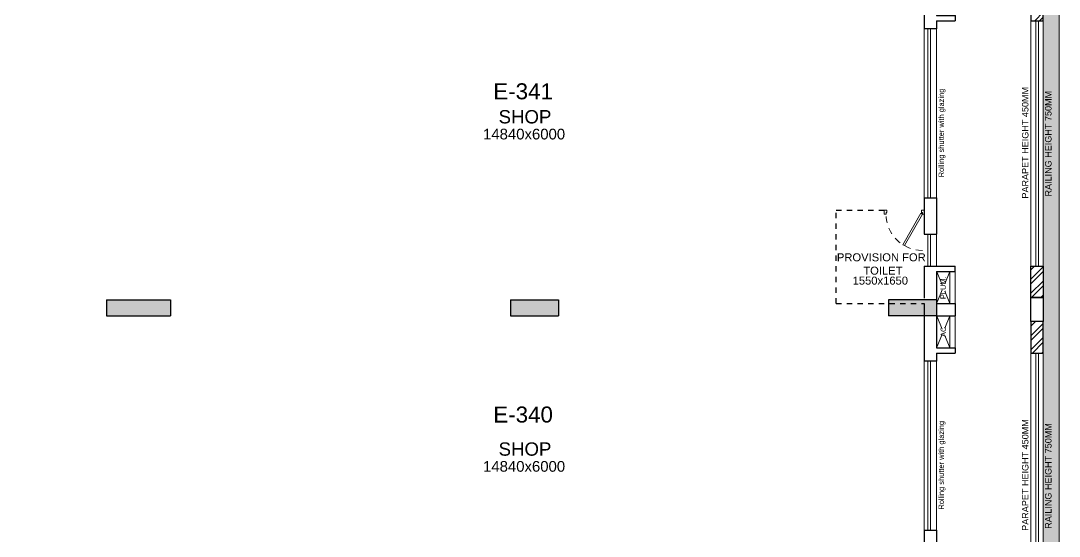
# Model space of a CAD drawing. Header units: metres. Extents: x 9819 to 10514, y 4405 to 4599.
# Drawn here: x 10438.72 to 10458.18, y 4466.11 to 4475.77 of the extents above; entities that cross this region are included whole.
import ezdxf
from ezdxf.enums import TextEntityAlignment as Align

# ---------------------------------------------------------------- set-up
doc = ezdxf.new("R2010")
doc.units = ezdxf.units.M
doc.header["$MEASUREMENT"] = 0
doc.linetypes.add('DASHED2', pattern=[0.375, 0.25, -0.125])
doc.linetypes.add('HIDDEN', pattern=[0.375, 0.25, -0.125])
doc.layers.add('A_COL. NO', color=4, linetype='Continuous')
doc.layers.add('STRU. COL.', color=1, linetype='Continuous')
for name, color, linetype, lineweight in [('A_CONC', 1, 'Continuous', 30), ('A_DOOR-WIN', 23, 'Continuous', 9), ('A_DOTTED', 8, 'HIDDEN', 0), ('A_GLAZE', 140, 'Continuous', 5), ('A_LEDGE', 252, 'Continuous', 15), ('A_SHOP NO.', 113, 'Continuous', 5), ('A_SILL 0.09', 9, 'Continuous', 9), ('A_SILL 0.25', 25, 'Continuous', 15), ('A_TEXT', 7, 'Continuous', 5), ('A_WALL', 7, 'Continuous', 30), ('A_Wall Hatch', 8, 'Continuous', 5), ('Doorline', 251, 'DASHED2', 13)]:
    doc.layers.add(name, color=color, linetype=linetype, lineweight=lineweight)
doc.layers.get('A_COL. NO').off()
doc.styles.get("Standard").update_dxf_attribs({"font": 'arial.ttf'})

# ---------------------------------------------------------------- blocks, each defined once
blk = doc.blocks.new('D 750')
at = {"layer": 'A_DOOR-WIN'}
for points in [[(-0.372, 0.665), (-0.035, 0.075), (-0.063, 0.059), (-0.4, 0.649)], [(-0.75, 0.075), (-0.75, 0), (-0.7, 0), (-0.7, 0.043), (-0.715, 0.043), (-0.715, 0.075)], [(0, 0.075), (0, 0), (-0.05, 0), (-0.05, 0.043), (-0.035, 0.043), (-0.035, 0.075)]]:
    blk.add_lwpolyline(points, close=True, dxfattribs=at)
at = {"layer": 'Doorline', "ltscale": 0.5}
blk.add_arc((-0.035, 0.075), 0.68, 90, 180, dxfattribs=at)
blk = doc.blocks.new('Typical shops 3rd')
at = {"layer": 'A_DOOR-WIN'}
for p, q in [((30.095, -1.08), (30.095, -4.25)), ((30.145, -1.08), (30.145, -4.25))]:
    blk.add_line(p, q, dxfattribs=at)
at = {"layer": 'A_DOTTED'}
for p, q in [((30.51, -0.23), (30.26, -0.83)), ((30.51, -0.83), (30.26, -0.23)), ((30.51, -5.63), (30.26, -6.23)), ((30.51, -6.23), (30.26, -5.63))]:
    blk.add_line(p, q, dxfattribs=at)
at = {"layer": 'A_GLAZE'}
for p, q in [((30.095, -4.93), (30.095, -5.53)), ((30.145, -4.93), (30.145, -5.53))]:
    blk.add_line(p, q, dxfattribs=at)
at = {"layer": 'A_LEDGE'}
for p, q in [((30.51, -0.83), (30.51, -0.23)), ((30.61, -0.83), (30.61, -0.23)), ((30.51, -5.63), (30.51, -6.23)), ((30.61, -5.63), (30.61, -6.23))]:
    blk.add_line(p, q, dxfattribs=at)
at = {"layer": 'A_SILL 0.09'}
for p, q in [((30.03, -4.25), (30.03, -1.08)), ((30.26, -1.08), (30.26, -4.25)), ((30.26, -4.93), (30.26, -5.53))]:
    blk.add_line(p, q, dxfattribs=at)
at = {"layer": 'A_WALL'}
for p, q in [((30.03, 0), (30.03, -1.08)), ((30.61, 0), (30.61, -0.23)), ((30.26, -0.23), (30.61, -0.23)), ((30.26, -0.23), (30.26, -0.83)), ((30.26, -0.83), (30.61, -0.83)), ((30.26, -0.93), (30.61, -0.93)), ((30.26, -0.93), (30.26, -1.08)), ((30.61, -0.83), (30.61, -0.93)), ((30.26, -1.08), (30.03, -1.08)), ((30.03, -4.25), (30.03, -4.93)), ((30.03, -4.25), (30.26, -4.25)), ((30.26, -4.25), (30.26, -4.93)), ((30.03, -4.93), (30.26, -4.93)), ((30.03, -5.53), (30.61, -5.53)), ((30.03, -5.53), (30.03, -6.13)), ((30.26, -5.63), (30.26, -6.23)), ((30.26, -5.63), (30.61, -5.63)), ((30.61, -5.63), (30.61, -5.53)), ((30.26, -6.23), (30.61, -6.23))]:
    blk.add_line(p, q, dxfattribs=at)
at = {"layer": 'A_WALL', "color": 252, "linetype": 'DASHED2', "ltscale": 0.3, "true_color": 0x939598}
blk.add_line((28.38, -6.23), (30.03, -6.23), dxfattribs=at)
blk.add_lwpolyline([(28.38, -6.23), (28.38, -4.48), (29.28, -4.48)], dxfattribs=at)
at = {"layer": 'A_DOOR-WIN', "xscale": -1, "rotation": 180}
blk.add_blockref('D 750', (30.03, -4.48), dxfattribs=at)
at = {"layer": 'A_TEXT'}
for s, p in [('AC', (30.436, -0.531)), ('Rolling shutter with glazing', (30.399, -3.034)), ('PLUM.', (30.434, -5.936))]:
    blk.add_text(s, height=0.1, rotation=90, dxfattribs=at).set_placement(p, align=Align.CENTER)
for s, height, p in [('SHOP', 0.25, (22.548, -2.855)), ('14840x6000', 0.2, (22.531, -3.155)), ('1550x1650', 0.15, (29.207, -5.877))]:
    blk.add_text(s, height=height, dxfattribs=at).set_placement(p, align=Align.CENTER)
at = {"layer": 'A_TEXT', "insert": (28.239, -5.29), "char_height": 0.15, "width": 1.97366, "attachment_point": 1}
blk.add_mtext('\\pxqc;PROVISION FOR\\P TOILET ', dxfattribs=at)
blk = doc.blocks.new('A$C682559e5')
at = {"lineweight": 30, "true_color": 0x636466}
h = blk.add_hatch(dxfattribs=at)
h.set_pattern_fill('ANSI32', color=251, scale=0.5)
h.set_pattern_definition([(45, (-9910.29707, -4328.92705), (-0.1325825215, 0.1325825215), []), (45, (-9910.20869, -4328.92705), (-0.1325825215, 0.1325825215), [])])
h.paths.add_polyline_path([(-1.89, 78.31), (-1.89, 78.08), (-0.23, 78.08), (-0.23, 76.42), (0, 76.42), (0, 78.31)])
h.paths.add_polyline_path([(0, 75.38), (0, 75.97), (-0.23, 75.97), (-0.23, 75.38)])
h.paths.add_polyline_path([(0, 64.55), (0, 63.96), (-0.23, 63.96), (-0.23, 64.55)])
h.paths.add_polyline_path([(0, 62.92), (0, 63.51), (-0.23, 63.51), (-0.23, 62.92)])
h.paths.add_polyline_path([(0, 58.32), (0, 57.73), (-0.23, 57.73), (-0.23, 58.32)])
h.paths.add_polyline_path([(0, 56.69), (0, 57.28), (-0.23, 57.28), (-0.23, 56.69)])
h.paths.add_polyline_path([(0, 52.09), (0, 51.5), (-0.23, 51.5), (-0.23, 52.09)])
h.paths.add_polyline_path([(0, 50.46), (0, 51.05), (-0.23, 51.05), (-0.23, 50.46)])
h.paths.add_polyline_path([(0, 45.86), (0, 45.27), (-0.23, 45.27), (-0.23, 45.86)])
h.paths.add_polyline_path([(0, 44.23), (0, 44.82), (-0.23, 44.82), (-0.23, 44.23)])
h.paths.add_polyline_path([(0, 39.63), (0, 39.04), (-0.23, 39.04), (-0.23, 39.63)])
h.paths.add_polyline_path([(0, 38), (0, 38.59), (-0.23, 38.59), (-0.23, 38)])
h.paths.add_polyline_path([(0, 33.62), (0, 33.03), (-0.23, 33.03), (-0.23, 33.62)])
h.paths.add_polyline_path([(0, 31.99), (0, 32.58), (-0.23, 32.58), (-0.23, 31.99)])
h.paths.add_polyline_path([(0, 25.76), (0, 26.35), (-0.23, 26.35), (-0.23, 25.76)])
h.paths.add_polyline_path([(0, 27.39), (0, 26.8), (-0.23, 26.8), (-0.23, 27.39)])
h.paths.add_polyline_path([(0, 21.16), (0, 20.57), (-0.23, 20.57), (-0.23, 21.16)])
h.paths.add_polyline_path([(0, 19.53), (0, 20.12), (-0.23, 20.12), (-0.23, 19.53)])
h.paths.add_polyline_path([(0, 13.3), (0, 13.89), (-0.23, 13.89), (-0.23, 13.3)])
h.paths.add_polyline_path([(0, 14.93), (0, 14.34), (-0.23, 14.34), (-0.23, 14.93)])
h.paths.add_polyline_path([(0, 7.09), (0, 8.27), (-0.23, 8.27), (-0.23, 7.09)])
h.paths.add_polyline_path([(-1.89, 0), (-1.89, 0.23), (-0.23, 0.23), (-0.23, 1.89), (0, 1.89), (0, 0)])
h.paths.add_polyline_path([(-2.93, 0), (-2.34, 0), (-2.34, 0.23), (-2.93, 0.23)])
h.paths.add_polyline_path([(-8.72, 0), (-9.31, 0), (-9.31, 0.23), (-8.72, 0.23)])
h.paths.add_polyline_path([(-10.35, 0), (-9.76, 0), (-9.76, 0.23), (-10.35, 0.23)])
h.paths.add_polyline_path([(-25.19, 0), (-24.6, 0), (-24.6, 0.23), (-25.19, 0.23)])
h.paths.add_polyline_path([(-23.56, 0), (-24.15, 0), (-24.15, 0.23), (-23.56, 0.23)])
h.paths.add_polyline_path([(-17.77, 0), (-17.18, 0), (-17.18, 0.23), (-17.77, 0.23)])
h.paths.add_polyline_path([(-16.14, 0), (-16.73, 0), (-16.73, 0.23), (-16.14, 0.23)])
h.paths.add_polyline_path([(-32.02, 0), (-32.02, 0.23), (-33.68, 0.23), (-33.68, 1.89), (-33.91, 1.89), (-33.91, 0)])
h.paths.add_polyline_path([(-31.57, 0), (-30.98, 0), (-30.98, 0.23), (-31.57, 0.23)])
h.paths.add_polyline_path([(-33.91, 7.09), (-33.91, 8.27), (-33.68, 8.27), (-33.68, 7.09)])
h.paths.add_polyline_path([(-33.91, 13.3), (-33.91, 13.89), (-33.68, 13.89), (-33.68, 13.3)])
h.paths.add_polyline_path([(-33.91, 14.93), (-33.91, 14.34), (-33.68, 14.34), (-33.68, 14.93)])
h.paths.add_polyline_path([(-33.91, 19.53), (-33.91, 20.12), (-33.68, 20.12), (-33.68, 19.53)])
h.paths.add_polyline_path([(-33.91, 21.16), (-33.91, 20.57), (-33.68, 20.57), (-33.68, 21.16)])
h.paths.add_polyline_path([(-33.91, 25.76), (-33.91, 26.35), (-33.68, 26.35), (-33.68, 25.76)])
h.paths.add_polyline_path([(-33.91, 27.39), (-33.91, 26.8), (-33.68, 26.8), (-33.68, 27.39)])
h.paths.add_polyline_path([(-33.91, 31.99), (-33.91, 32.58), (-33.68, 32.58), (-33.68, 31.99)])
h.paths.add_polyline_path([(-33.91, 33.62), (-33.91, 33.03), (-33.68, 33.03), (-33.68, 33.62)])
h.paths.add_polyline_path([(-33.91, 38), (-33.91, 38.59), (-33.68, 38.59), (-33.68, 38)])
h.paths.add_polyline_path([(-33.91, 39.63), (-33.91, 39.04), (-33.68, 39.04), (-33.68, 39.63)])
h.paths.add_polyline_path([(-33.91, 44.23), (-33.91, 44.82), (-33.68, 44.82), (-33.68, 44.23)])
h.paths.add_polyline_path([(-33.91, 45.86), (-33.91, 45.27), (-33.68, 45.27), (-33.68, 45.86)])
h.paths.add_polyline_path([(-33.91, 50.46), (-33.91, 51.05), (-33.68, 51.05), (-33.68, 50.46)])
h.paths.add_polyline_path([(-33.91, 52.09), (-33.91, 51.5), (-33.68, 51.5), (-33.68, 52.09)])
h.paths.add_polyline_path([(-33.91, 56.69), (-33.91, 57.28), (-33.68, 57.28), (-33.68, 56.69)])
h.paths.add_polyline_path([(-33.91, 58.32), (-33.91, 57.73), (-33.68, 57.73), (-33.68, 58.32)])
h.paths.add_polyline_path([(-33.91, 62.92), (-33.91, 63.51), (-33.68, 63.51), (-33.68, 62.92)])
h.paths.add_polyline_path([(-33.91, 64.55), (-33.91, 63.96), (-33.68, 63.96), (-33.68, 64.55)])
h.paths.add_polyline_path([(-33.91, 75.38), (-33.91, 75.97), (-33.68, 75.97), (-33.68, 75.38)])
h.paths.add_polyline_path([(-32.02, 78.31), (-32.02, 78.08), (-33.68, 78.08), (-33.68, 76.42), (-33.91, 76.42), (-33.91, 78.31)])
at = {"layer": 'A_CONC'}
blk.add_lwpolyline([(-33.91, 26.8), (-33.68, 26.8), (-33.68, 26.35), (-33.91, 26.35)], close=True, dxfattribs=at)
at = {"layer": 'A_WALL'}
for points in [[(-33.91, 27.39), (-33.91, 26.8), (-33.68, 26.8), (-33.68, 27.39)], [(-33.91, 25.76), (-33.91, 26.35), (-33.68, 26.35), (-33.68, 25.76)], [(-33.91, 21.16), (-33.91, 20.57), (-33.68, 20.57), (-33.68, 21.16)]]:
    blk.add_lwpolyline(points, close=True, dxfattribs=at)
blk = doc.blocks.new('A$C067e6641')
at = {"transparency": 33554493}
h = blk.add_hatch(color=256, dxfattribs=at)
h.dxf.hatch_style = 1
h.paths.add_polyline_path([(0.3, 0.3), (-34.21, 0.3), (-34.21, -78.61), (0.3, -78.61)])
h.paths.add_polyline_path([(0, 0), (-33.91, 0), (-33.91, -78.31), (0, -78.31)], flags=16)
blk.add_lwpolyline([(0.3, 0.3), (-34.21, 0.3), (-34.21, -78.61), (0.3, -78.61)], close=True)
at = {"layer": 'A_GLAZE'}
blk.add_lwpolyline([(-0.09, -21.16), (-0.14, -21.16), (-0.14, -25.76), (-0.09, -25.76)], close=True, dxfattribs=at)
at = {"layer": 'A_GLAZE', "elevation": 0}
blk.add_lwpolyline([(-0.09, -27.39), (-0.14, -27.39), (-0.14, -31.99), (-0.09, -31.99)], close=True, dxfattribs=at)
at = {"layer": 'A_TEXT', "color": 32, "true_color": 0xcd6928}
blk.add_lwpolyline([(0, 0), (-33.91, 0), (-33.91, -78.31), (0, -78.31)], close=True, dxfattribs=at)
blk.add_lwpolyline([(-2.34, -78.08), (-0.23, -78.08), (-0.23, -0.23), (-33.68, -0.23), (-33.68, -78.08), (-31.57, -78.08)], dxfattribs=at)
at = {"rotation": 180}
blk.add_blockref('A$C682559e5', (-33.91, 0), dxfattribs=at)
at = {"layer": 'A_TEXT', "color": 32, "true_color": 0xcd6928, "char_height": 0.1215, "attachment_point": 1, "rotation": 90}
for insert in [(-0.398, -24.494), (-0.398, -30.724)]:
    blk.add_mtext_dynamic_manual_height_columns('PARAPET HEIGHT 450MM', width=3.42392, gutter_width=0.931, heights=[0], dxfattribs=dict(at, insert=insert))
at = {"layer": 'A_TEXT', "color": 4, "char_height": 0.1215, "attachment_point": 1, "rotation": 90}
for insert in [(0.034, -24.455), (0.034, -30.685)]:
    blk.add_mtext_dynamic_manual_height_columns('RAILING HEIGHT 750MM', width=3.42392, gutter_width=0.931, heights=[0], dxfattribs=dict(at, insert=insert))
blk = doc.blocks.new('col')
at = {"linetype": 'Continuous'}
blk.add_hatch(color=256, dxfattribs=at).paths.add_polyline_path([(0, 0), (1, 0), (1, 1), (0, 1), (0, 0)])
at = {"linetype": 'Continuous', "lineweight": 25}
for p, q in [((0, 1), (1, 1)), ((0, 1), (0, 0)), ((1, 1), (1, 0)), ((0, 0), (1, 0))]:
    blk.add_line(p, q, dxfattribs=at)
blk = doc.blocks.new('WING-E REVISED COLU.')
at = {"layer": 'STRU. COL.', "yscale": 0.3, "zscale": 0.23}
for p, xscale in [((5466.78, -8860.856), 1.2), ((5474.35, -8860.856), 0.9), ((5482.335, -8860.856), -0.9)]:
    blk.add_blockref('col', p, dxfattribs=dict(at, xscale=xscale))

msp = doc.modelspace()

# ---------------------------------------------------------------- linework, layer by layer
at = {"layer": 'A_SILL 0.25'}
msp.add_lwpolyline([(10425.9674, 4418.6228), (10423.9674, 4418.6228), (10423.9674, 4496.9328), (10457.8774, 4496.9328), (10457.8774, 4418.6228), (10455.8774, 4418.6228)], close=True, dxfattribs=at)
msp.add_lwpolyline([(10425.9674, 4418.8528), (10424.1974, 4418.8528), (10424.1974, 4496.7028), (10457.6474, 4496.7028), (10457.6474, 4418.8528), (10455.8774, 4418.8528)], dxfattribs=at)

# ---------------------------------------------------------------- block references
at = {"layer": 'A_COL. NO'}
msp.add_blockref('WING-E REVISED COLU.', (4973.5422, 13331.0986), dxfattribs=at)
at = {"layer": 'A_SILL 0.25'}
msp.add_blockref('A$C067e6641', (10457.8774, 4496.9328), dxfattribs=at)
at = {"layer": 'A_Wall Hatch'}
for p in [(10425.6174, 4476.7028), (10425.6174, 4470.4728)]:
    msp.add_blockref('Typical shops 3rd', p, dxfattribs=at)

# ---------------------------------------------------------------- texts
at = {"layer": 'A_SHOP NO.'}
for s, p in [('E-341', (10448.1301, 4474.3001)), ('E-340', (10448.1301, 4468.24))]:
    msp.add_text(s, height=0.3, dxfattribs=at).set_placement(p, align=Align.CENTER)

doc.saveas('drawing.dxf')
